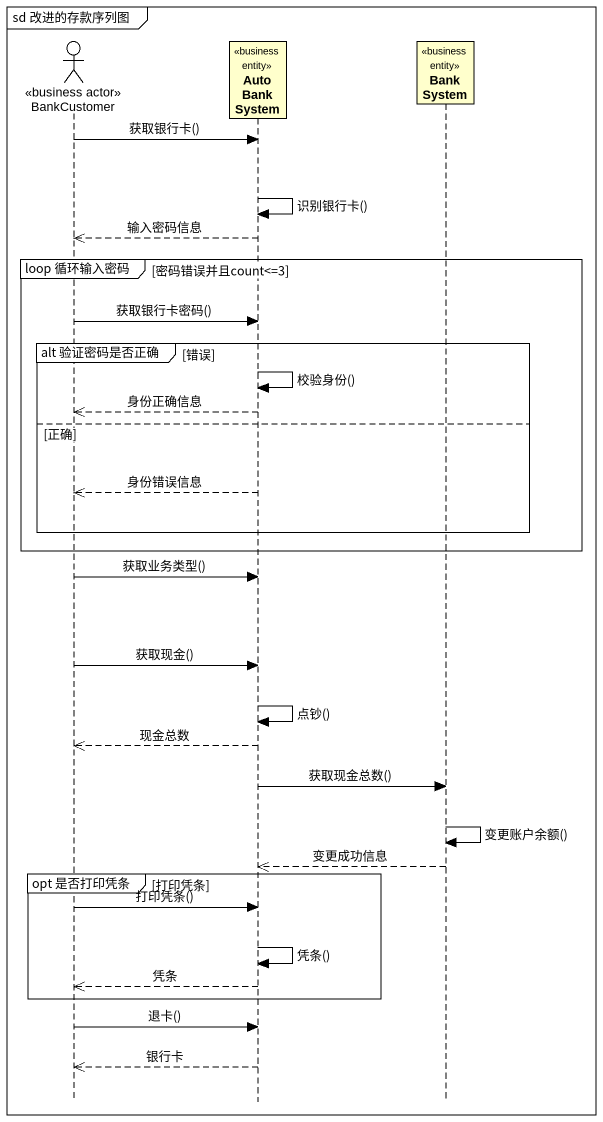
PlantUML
@startuml
mainframe sd 改进的存款序列图
hide footbox
actor BankCustomer <<business actor>>
participant AutoBankSystem <<business entity>>
participant BankSystem <<business entity>>

BankCustomer -> AutoBankSystem : 获取银行卡()
AutoBankSystem -> AutoBankSystem : 识别银行卡()
AutoBankSystem -->> BankCustomer : 输入密码信息
group loop 循环输入密码 [密码错误并且count<=3]
  BankCustomer -> AutoBankSystem : 获取银行卡密码()
  group alt 验证密码是否正确 [错误]
    AutoBankSystem -> AutoBankSystem : 校验身份()
    AutoBankSystem -->> BankCustomer : 身份正确信息
  else 正确
    AutoBankSystem -->> BankCustomer : 身份错误信息
  end
end
BankCustomer -> AutoBankSystem : 获取业务类型()
BankCustomer -> AutoBankSystem : 获取现金()
AutoBankSystem -> AutoBankSystem : 点钞()
AutoBankSystem -->> BankCustomer : 现金总数
AutoBankSystem -> BankSystem : 获取现金总数()
BankSystem -> BankSystem : 变更账户余额()
BankSystem -->> AutoBankSystem : 变更成功信息
group opt 是否打印凭条 [打印凭条]
  BankCustomer -> AutoBankSystem : 打印凭条()
  AutoBankSystem -> AutoBankSystem : 凭条()
  AutoBankSystem -->> BankCustomer : 凭条
end
BankCustomer -> AutoBankSystem : 退卡()
AutoBankSystem -->> BankCustomer : 银行卡
@enduml
